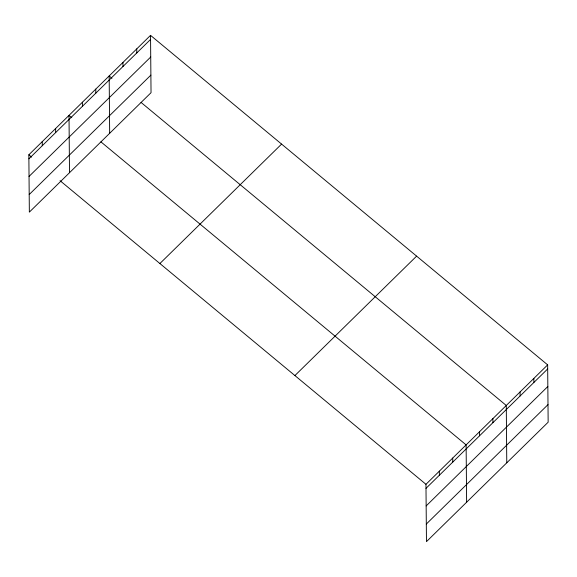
<?xml version="1.0" encoding="UTF-8"?>
<svg xmlns="http://www.w3.org/2000/svg" width="577" height="577" viewBox="0 0 577 577"><rect width="100%" height="100%" fill="white"/><g stroke="black" fill="none" stroke-linecap="round" stroke-linejoin="round"><path stroke-width="0.87" d="M150.539 35.356L151.037 92.688L29.348 212.127L28.85 154.795L150.539 35.356L547.652 364.873L548.15 422.205L426.461 541.644L425.963 484.312L547.652 364.873M28.886 158.848L150.575 39.409M29.038 176.432L150.727 56.993M29.196 194.543L150.885 75.104M159.894 263.538L281.583 144.099M294.912 375.569L416.601 256.13M425.992 488.366L547.688 368.927M426.151 505.942L547.84 386.503M426.309 524.06L547.999 404.621M111.938 78.27L109.168 75.969L109.666 133.294M141.062 102.432L506.274 405.48L506.772 462.812M71.779 117.686L69.009 115.386L69.507 172.711M100.903 141.848L466.115 444.896L466.62 502.228M28.85 154.795L31.627 157.095M60.051 180.688L425.963 484.312M533.855 378.411L533.891 382.457M520.065 391.942L520.101 395.995M492.888 418.621L492.924 422.674M479.501 431.755L479.537 435.808M452.729 458.037L452.765 462.09M439.342 471.171L439.378 475.224M136.749 48.894L136.785 52.947M122.959 62.431L122.995 66.485M95.782 89.103L95.818 93.157M82.396 102.244L82.432 106.298M55.623 128.52L55.659 132.573M42.236 141.661L42.272 145.714"/></g></svg>
